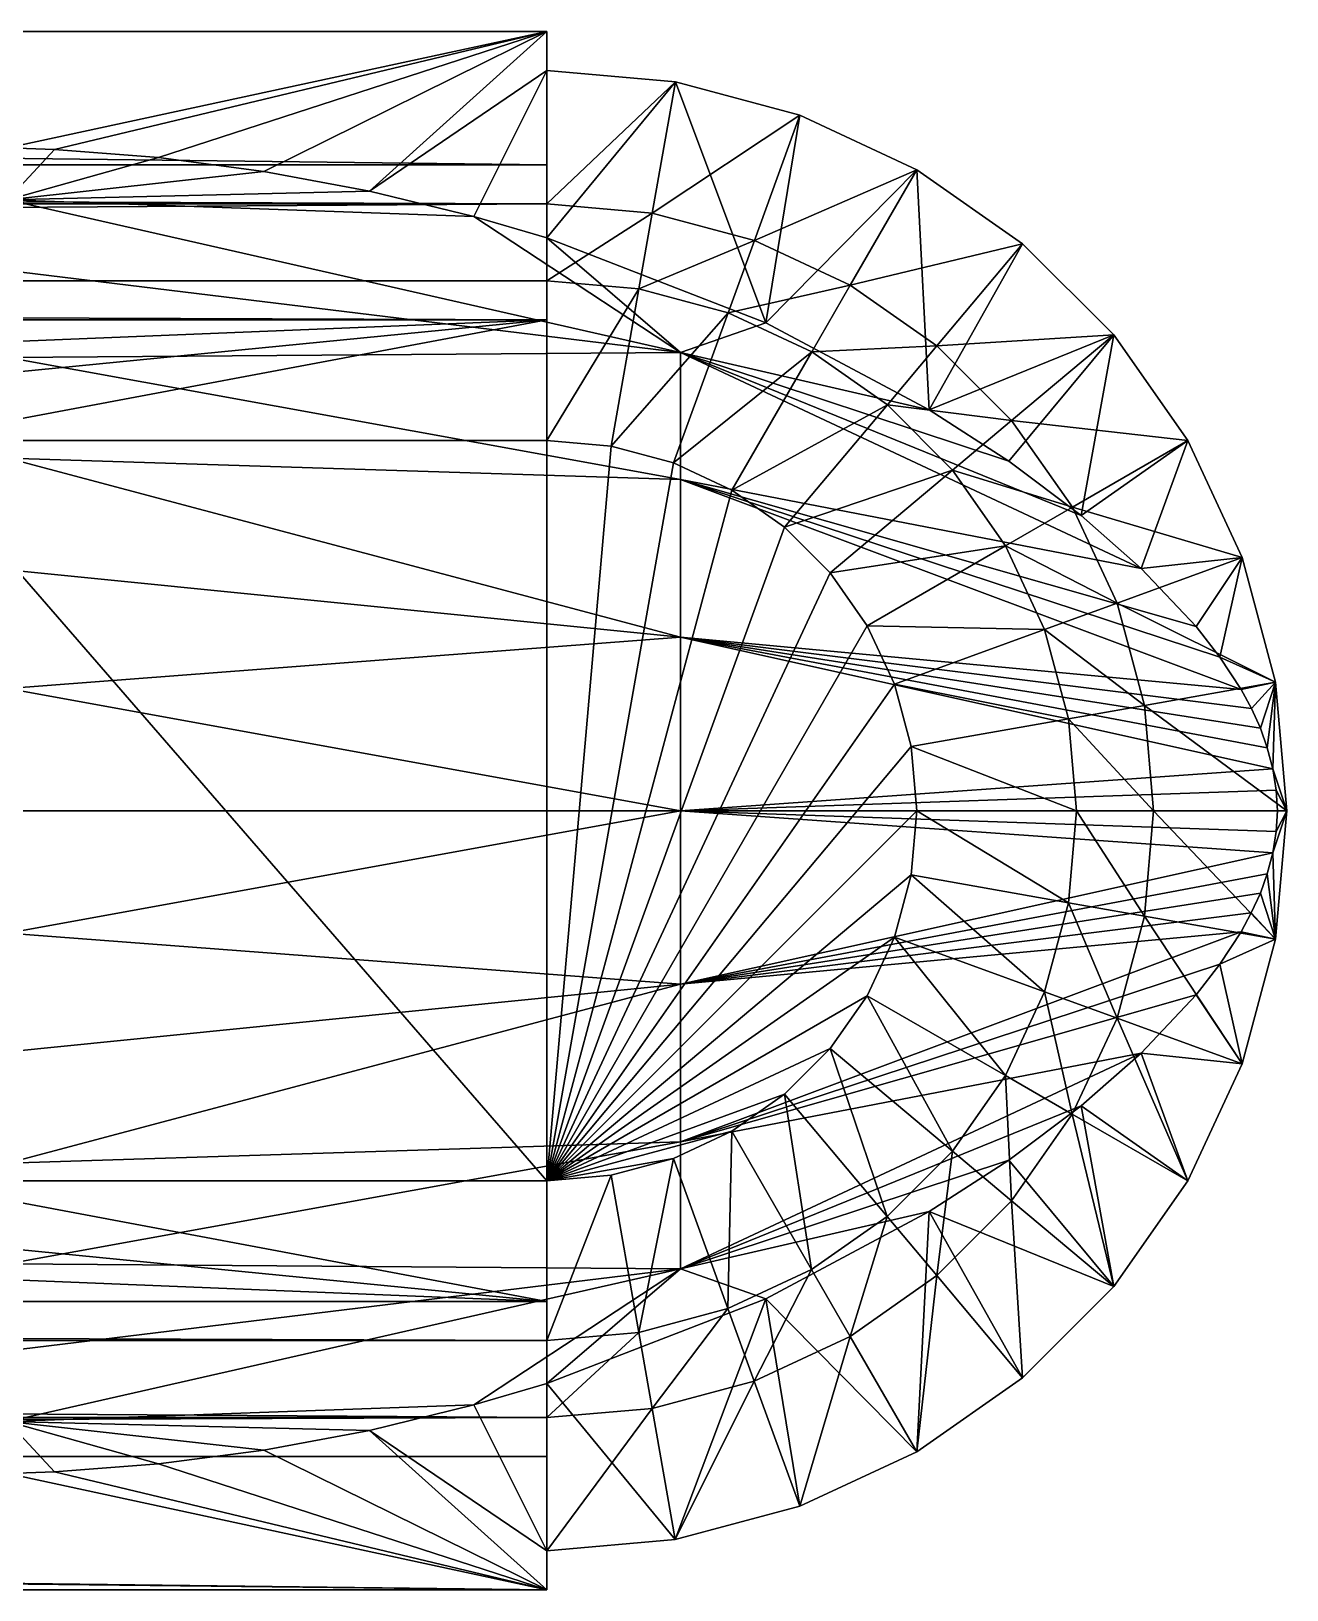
# Model space of a CAD drawing. Header units: inches. Extents: x 0 to 46333, y 12439 to 30520.
# Drawn here: x 15122.7 to 15187.4, y 16218.3 to 16298.5 of the extents above; entities that cross this region are included whole.
import ezdxf

# ---------------------------------------------------------------- set-up
doc = ezdxf.new("R2010")
doc.units = ezdxf.units.IN
doc.header["$MEASUREMENT"] = 0
doc.layers.add('DLX_FL1_LUM', color=7, linetype='Continuous', true_color=0xffd400)

msp = doc.modelspace()

# ---------------------------------------------------------------- linework, layer by layer
at = {"layer": 'DLX_FL1_LUM'}
for points in [[(14569.939, 16298.477, 0), (15149.285, 16291.6, 0)], [(15149.285, 16298.456, 0), (14569.939, 16298.477, 0)], [(15149.285, 16291.6, 0), (14569.939, 16298.477, 0)], [(14569.939, 16298.477, 0), (15149.285, 16298.456, 0)], [(15149.285, 16298.456, 0), (15121.544, 16292.478, 0)], [(15121.544, 16292.478, 0), (15149.285, 16298.456, 0)], [(15123.945, 16292.384, 0), (15149.285, 16298.456, 0)], [(15149.285, 16298.456, 0), (15123.945, 16292.384, 0)], [(15129.293, 16291.972, 0), (15149.285, 16298.456, 0)], [(15149.285, 16298.456, 0), (15129.293, 16291.972, 0)], [(15134.72, 16291.264, 0), (15149.285, 16298.456, 0)], [(15149.285, 16298.456, 0), (15134.72, 16291.264, 0)], [(15140.154, 16290.252, 0), (15149.285, 16298.456, 0)], [(15149.285, 16298.456, 0), (15140.154, 16290.252, 0)], [(15149.285, 16298.456, 0), (15149.285, 16291.6, 0)], [(15149.285, 16296.452, 0), (15149.285, 16298.456, 0)], [(15149.285, 16291.6, 0), (15149.285, 16298.456, 0)], [(15149.285, 16298.456, 0), (15149.285, 16296.452, 0)], [(15149.285, 16296.452, 0), (15140.154, 16290.252, 0)], [(15140.154, 16290.252, 0), (15149.285, 16296.452, 0)], [(15145.524, 16288.944, 0), (15149.285, 16296.452, 0)], [(15149.285, 16296.452, 0), (15145.524, 16288.944, 0)], [(15149.285, 16291.6, 0), (15149.285, 16296.452, 0)], [(15149.285, 16289.595, 0), (15149.285, 16296.452, 0)], [(15149.285, 16296.452, 0), (15149.285, 16291.6, 0)], [(15149.285, 16296.452, 0), (15149.285, 16289.595, 0)], [(15155.899, 16295.873, 0), (15149.285, 16296.452, 0)], [(15149.285, 16287.836, 0), (15149.285, 16296.452, 0)], [(15149.285, 16296.452, 0), (15155.899, 16295.873, 0)], [(15149.285, 16296.452, 0), (15149.285, 16287.836, 0)], [(15149.285, 16289.595, 0), (15155.899, 16295.873, 0)], [(15155.899, 16295.873, 0), (15149.285, 16289.595, 0)], [(15155.899, 16295.873, 0), (15149.285, 16287.836, 0)], [(15149.285, 16287.836, 0), (15155.899, 16295.873, 0)], [(15155.899, 16295.873, 0), (15154.708, 16289.12, 0)], [(15154.708, 16289.12, 0), (15155.899, 16295.873, 0)], [(15162.312, 16294.154, 0), (15155.899, 16295.873, 0)], [(15160.561, 16283.475, 0), (15155.899, 16295.873, 0)], [(15155.899, 16295.873, 0), (15162.312, 16294.154, 0)], [(15155.899, 16295.873, 0), (15160.561, 16283.475, 0)], [(15154.708, 16289.12, 0), (15162.312, 16294.154, 0)], [(15162.312, 16294.154, 0), (15154.708, 16289.12, 0)], [(15162.312, 16294.154, 0), (15159.967, 16287.711, 0)], [(15159.967, 16287.711, 0), (15162.312, 16294.154, 0)], [(15160.561, 16283.475, 0), (15162.312, 16294.154, 0)], [(15162.312, 16294.154, 0), (15160.561, 16283.475, 0)], [(15168.329, 16291.348, 0), (15162.312, 16294.154, 0)], [(15162.312, 16294.154, 0), (15168.329, 16291.348, 0)], [(15123.945, 16292.384, 0), (15121.544, 16292.478, 0)], [(15121.544, 16292.478, 0), (15123.945, 16292.384, 0)], [(15123.945, 16292.384, 0), (15121.544, 16289.792, 0)], [(15121.544, 16289.792, 0), (15123.945, 16292.384, 0)], [(15129.293, 16291.972, 0), (15121.544, 16289.792, 0)], [(15121.544, 16289.792, 0), (15129.293, 16291.972, 0)], [(15129.293, 16291.972, 0), (15123.945, 16292.384, 0)], [(15123.945, 16292.384, 0), (15129.293, 16291.972, 0)], [(15134.72, 16291.264, 0), (15129.293, 16291.972, 0)], [(15129.293, 16291.972, 0), (15134.72, 16291.264, 0)], [(14569.939, 16291.622, 0), (15149.285, 16291.6, 0)], [(14569.939, 16291.622, 0), (15149.285, 16289.595, 0)], [(15149.285, 16291.6, 0), (14569.939, 16291.622, 0)], [(15149.285, 16289.595, 0), (14569.939, 16291.622, 0)], [(15134.72, 16291.264, 0), (15121.544, 16289.792, 0)], [(15121.544, 16289.792, 0), (15134.72, 16291.264, 0)], [(15140.154, 16290.252, 0), (15134.72, 16291.264, 0)], [(15134.72, 16291.264, 0), (15140.154, 16290.252, 0)], [(15149.285, 16291.6, 0), (15149.285, 16289.595, 0)], [(15149.285, 16289.595, 0), (15149.285, 16291.6, 0)], [(15159.967, 16287.711, 0), (15168.329, 16291.348, 0)], [(15168.329, 16291.348, 0), (15159.967, 16287.711, 0)], [(15168.329, 16291.348, 0), (15160.561, 16283.475, 0)], [(15160.561, 16283.475, 0), (15168.329, 16291.348, 0)], [(15168.329, 16291.348, 0), (15164.901, 16285.41, 0)], [(15164.901, 16285.41, 0), (15168.329, 16291.348, 0)], [(15173.768, 16287.54, 0), (15168.329, 16291.348, 0)], [(15168.329, 16291.348, 0), (15173.768, 16287.54, 0)], [(15168.969, 16278.987, 0), (15168.329, 16291.348, 0)], [(15168.329, 16291.348, 0), (15168.969, 16278.987, 0)], [(15140.154, 16290.252, 0), (15121.544, 16289.792, 0)], [(15121.544, 16289.792, 0), (15140.154, 16290.252, 0)], [(15145.524, 16288.944, 0), (15140.154, 16290.252, 0)], [(15140.154, 16290.252, 0), (15145.524, 16288.944, 0)], [(14569.939, 16289.616, 0), (15149.285, 16289.595, 0)], [(15149.285, 16289.595, 0), (14569.939, 16289.616, 0)], [(14569.939, 16285.649, 0), (15149.285, 16289.595, 0)], [(15149.285, 16289.595, 0), (14569.939, 16285.649, 0)], [(15121.544, 16289.792, 0), (15156.166, 16281.944, 0)], [(15145.524, 16288.944, 0), (15121.544, 16289.792, 0)], [(15156.166, 16281.944, 0), (15121.544, 16289.792, 0)], [(15121.544, 16289.792, 0), (15145.524, 16288.944, 0)], [(15149.285, 16289.595, 0), (15154.708, 16289.12, 0)], [(15154.708, 16289.12, 0), (15149.285, 16289.595, 0)], [(15149.285, 16289.595, 0), (15149.285, 16285.627, 0)], [(15149.285, 16285.627, 0), (15149.285, 16289.595, 0)], [(15149.285, 16287.836, 0), (15145.524, 16288.944, 0)], [(15145.524, 16288.944, 0), (15156.166, 16281.944, 0)], [(15156.166, 16281.944, 0), (15145.524, 16288.944, 0)], [(15145.524, 16288.944, 0), (15149.285, 16287.836, 0)], [(15154.708, 16289.12, 0), (15149.285, 16285.627, 0)], [(15149.285, 16285.627, 0), (15154.708, 16289.12, 0)], [(15154.019, 16285.213, 0), (15154.708, 16289.12, 0)], [(15154.708, 16289.12, 0), (15154.019, 16285.213, 0)], [(15154.708, 16289.12, 0), (15159.967, 16287.711, 0)], [(15159.967, 16287.711, 0), (15154.708, 16289.12, 0)], [(15160.561, 16283.475, 0), (15149.285, 16287.836, 0)], [(15149.285, 16287.836, 0), (15156.166, 16281.944, 0)], [(15156.166, 16281.944, 0), (15149.285, 16287.836, 0)], [(15149.285, 16287.836, 0), (15160.561, 16283.475, 0)], [(15154.019, 16285.213, 0), (15159.967, 16287.711, 0)], [(15159.967, 16287.711, 0), (15154.019, 16285.213, 0)], [(15159.967, 16287.711, 0), (15158.61, 16283.983, 0)], [(15158.61, 16283.983, 0), (15159.967, 16287.711, 0)], [(15159.967, 16287.711, 0), (15164.901, 16285.41, 0)], [(15164.901, 16285.41, 0), (15159.967, 16287.711, 0)], [(15164.901, 16285.41, 0), (15173.768, 16287.54, 0)], [(15173.768, 16287.54, 0), (15164.901, 16285.41, 0)], [(15173.768, 16287.54, 0), (15168.969, 16278.987, 0)], [(15168.969, 16278.987, 0), (15173.768, 16287.54, 0)], [(15173.768, 16287.54, 0), (15169.36, 16282.287, 0)], [(15169.36, 16282.287, 0), (15173.768, 16287.54, 0)], [(15178.462, 16282.845, 0), (15173.768, 16287.54, 0)], [(15173.768, 16287.54, 0), (15178.462, 16282.845, 0)], [(15156.166, 16281.944, 0), (15121.544, 16286.155, 0)], [(15121.544, 16286.155, 0), (15156.166, 16281.944, 0)], [(15149.284, 16283.623, 0), (14569.939, 16285.649, 0)], [(15149.285, 16285.627, 0), (14569.939, 16285.649, 0)], [(14569.939, 16285.649, 0), (15149.284, 16283.623, 0)], [(14569.939, 16285.649, 0), (15149.285, 16285.627, 0)], [(15149.284, 16283.623, 0), (15149.285, 16285.627, 0)], [(15149.285, 16285.627, 0), (15149.284, 16277.407, 0)], [(15149.284, 16277.407, 0), (15149.285, 16285.627, 0)], [(15149.285, 16285.627, 0), (15149.284, 16283.623, 0)], [(15149.285, 16285.627, 0), (15154.019, 16285.213, 0)], [(15154.019, 16285.213, 0), (15149.285, 16285.627, 0)], [(15158.61, 16283.983, 0), (15164.901, 16285.41, 0)], [(15164.901, 16285.41, 0), (15158.61, 16283.983, 0)], [(15164.901, 16285.41, 0), (15162.917, 16281.975, 0)], [(15162.917, 16281.975, 0), (15164.901, 16285.41, 0)], [(15164.901, 16285.41, 0), (15169.36, 16282.287, 0)], [(15169.36, 16282.287, 0), (15164.901, 16285.41, 0)], [(15149.284, 16277.407, 0), (15154.019, 16285.213, 0)], [(15154.019, 16285.213, 0), (15149.284, 16277.407, 0)], [(15154.019, 16285.213, 0), (15152.592, 16277.118, 0)], [(15152.592, 16277.118, 0), (15154.019, 16285.213, 0)], [(15154.019, 16285.213, 0), (15158.61, 16283.983, 0)], [(15158.61, 16283.983, 0), (15154.019, 16285.213, 0)], [(15152.592, 16277.118, 0), (15158.61, 16283.983, 0)], [(15158.61, 16283.983, 0), (15152.592, 16277.118, 0)], [(15158.61, 16283.983, 0), (15155.798, 16276.258, 0)], [(15155.798, 16276.258, 0), (15158.61, 16283.983, 0)], [(15158.61, 16283.983, 0), (15162.917, 16281.975, 0)], [(15162.917, 16281.975, 0), (15158.61, 16283.983, 0)], [(15149.284, 16283.623, 0), (14569.939, 16283.645, 0)], [(14569.939, 16283.645, 0), (15149.284, 16283.623, 0)], [(15047.047, 16279.468, 0), (15149.284, 16283.623, 0)], [(15149.284, 16283.623, 0), (15047.047, 16279.468, 0)], [(15149.284, 16283.623, 0), (15086.138, 16277.409, 0)], [(15086.138, 16277.409, 0), (15149.284, 16283.623, 0)], [(15116.207, 16277.408, 0), (15149.284, 16283.623, 0)], [(15149.284, 16283.623, 0), (15116.207, 16277.408, 0)], [(15149.284, 16277.407, 0), (15149.284, 16283.623, 0)], [(15149.284, 16283.623, 0), (15149.284, 16277.407, 0)], [(15160.561, 16283.475, 0), (15156.166, 16281.944, 0)], [(15156.166, 16281.944, 0), (15160.561, 16283.475, 0)], [(15168.969, 16278.987, 0), (15160.561, 16283.475, 0)], [(15160.561, 16283.475, 0), (15168.969, 16278.987, 0)], [(15162.917, 16281.975, 0), (15169.36, 16282.287, 0)], [(15169.36, 16282.287, 0), (15162.917, 16281.975, 0)], [(15169.36, 16282.287, 0), (15166.81, 16279.249, 0)], [(15166.81, 16279.249, 0), (15169.36, 16282.287, 0)], [(15178.462, 16282.845, 0), (15168.969, 16278.987, 0)], [(15168.969, 16278.987, 0), (15178.462, 16282.845, 0)], [(15169.36, 16282.287, 0), (15178.462, 16282.845, 0)], [(15178.462, 16282.845, 0), (15169.36, 16282.287, 0)], [(15169.36, 16282.287, 0), (15173.209, 16278.438, 0)], [(15173.209, 16278.438, 0), (15169.36, 16282.287, 0)], [(15173.059, 16276.342, 0), (15178.462, 16282.845, 0)], [(15178.462, 16282.845, 0), (15173.059, 16276.342, 0)], [(15178.462, 16282.845, 0), (15173.209, 16278.438, 0)], [(15173.209, 16278.438, 0), (15178.462, 16282.845, 0)], [(15176.788, 16273.555, 0), (15178.462, 16282.845, 0)], [(15178.462, 16282.845, 0), (15176.788, 16273.555, 0)], [(15182.27, 16277.406, 0), (15178.462, 16282.845, 0)], [(15178.462, 16282.845, 0), (15182.27, 16277.406, 0)], [(15121.544, 16281.678, 0), (15156.166, 16281.944, 0)], [(15156.166, 16281.944, 0), (15121.544, 16281.678, 0)], [(15156.165, 16275.405, 0), (15121.544, 16281.678, 0)], [(15121.544, 16281.678, 0), (15156.165, 16275.405, 0)], [(15155.798, 16276.258, 0), (15162.917, 16281.975, 0)], [(15162.917, 16281.975, 0), (15155.798, 16276.258, 0)], [(15156.166, 16281.944, 0), (15156.165, 16275.405, 0)], [(15156.165, 16275.405, 0), (15156.166, 16281.944, 0)], [(15156.166, 16281.944, 0), (15168.969, 16278.987, 0)], [(15173.059, 16276.342, 0), (15156.166, 16281.944, 0)], [(15156.166, 16281.944, 0), (15173.059, 16276.342, 0)], [(15176.788, 16273.555, 0), (15156.166, 16281.944, 0)], [(15156.166, 16281.944, 0), (15176.788, 16273.555, 0)], [(15179.877, 16270.83, 0), (15156.166, 16281.944, 0)], [(15168.969, 16278.987, 0), (15156.166, 16281.944, 0)], [(15156.166, 16281.944, 0), (15179.877, 16270.83, 0)], [(15162.917, 16281.975, 0), (15158.807, 16274.855, 0)], [(15158.807, 16274.855, 0), (15162.917, 16281.975, 0)], [(15162.917, 16281.975, 0), (15166.81, 16279.249, 0)], [(15166.81, 16279.249, 0), (15162.917, 16281.975, 0)], [(15158.807, 16274.855, 0), (15166.81, 16279.249, 0)], [(15166.81, 16279.249, 0), (15158.807, 16274.855, 0)], [(15166.81, 16279.249, 0), (15161.525, 16272.951, 0)], [(15161.525, 16272.951, 0), (15166.81, 16279.249, 0)], [(15166.81, 16279.249, 0), (15173.209, 16278.438, 0)], [(15173.209, 16278.438, 0), (15166.81, 16279.249, 0)], [(15166.81, 16279.249, 0), (15170.171, 16275.888, 0)], [(15170.171, 16275.888, 0), (15166.81, 16279.249, 0)], [(15173.059, 16276.342, 0), (15168.969, 16278.987, 0)], [(15168.969, 16278.987, 0), (15173.059, 16276.342, 0)], [(15173.209, 16278.438, 0), (15170.171, 16275.888, 0)], [(15170.171, 16275.888, 0), (15173.209, 16278.438, 0)], [(15173.209, 16278.438, 0), (15182.27, 16277.406, 0)], [(15182.27, 16277.406, 0), (15173.209, 16278.438, 0)], [(15173.209, 16278.438, 0), (15176.332, 16273.978, 0)], [(15176.332, 16273.978, 0), (15173.209, 16278.438, 0)], [(15116.207, 16277.408, 0), (15149.284, 16277.407, 0)], [(15116.207, 16277.408, 0), (15149.283, 16239.319, 0)], [(15149.284, 16277.407, 0), (15116.207, 16277.408, 0)], [(15149.283, 16239.319, 0), (15116.207, 16277.408, 0)], [(15149.284, 16277.407, 0), (15149.283, 16239.319, 0)], [(15149.283, 16239.319, 0), (15149.284, 16277.407, 0)], [(15149.284, 16277.407, 0), (15152.592, 16277.118, 0)], [(15152.592, 16277.118, 0), (15149.284, 16277.407, 0)], [(15182.27, 16277.406, 0), (15176.332, 16273.978, 0)], [(15176.332, 16273.978, 0), (15182.27, 16277.406, 0)], [(15182.27, 16277.406, 0), (15176.788, 16273.555, 0)], [(15176.788, 16273.555, 0), (15182.27, 16277.406, 0)], [(15179.877, 16270.83, 0), (15182.27, 16277.406, 0)], [(15182.27, 16277.406, 0), (15179.877, 16270.83, 0)], [(15185.076, 16271.388, 0), (15182.27, 16277.406, 0)], [(15182.27, 16277.406, 0), (15185.076, 16271.388, 0)], [(15121.544, 16276.496, 0), (15156.165, 16267.295, 0)], [(15156.165, 16267.295, 0), (15121.544, 16276.496, 0)], [(15121.544, 16276.496, 0), (15156.165, 16275.405, 0)], [(15156.165, 16275.405, 0), (15121.544, 16276.496, 0)], [(15152.592, 16277.118, 0), (15149.283, 16239.319, 0)], [(15149.283, 16239.319, 0), (15152.592, 16277.118, 0)], [(15152.592, 16277.118, 0), (15155.798, 16276.258, 0)], [(15155.798, 16276.258, 0), (15152.592, 16277.118, 0)], [(15155.798, 16276.258, 0), (15149.283, 16239.319, 0)], [(15149.283, 16239.319, 0), (15155.798, 16276.258, 0)], [(15155.798, 16276.258, 0), (15158.807, 16274.855, 0)], [(15158.807, 16274.855, 0), (15155.798, 16276.258, 0)], [(15161.525, 16272.951, 0), (15170.171, 16275.888, 0)], [(15170.171, 16275.888, 0), (15161.525, 16272.951, 0)], [(15170.171, 16275.888, 0), (15163.873, 16270.603, 0)], [(15163.873, 16270.603, 0), (15170.171, 16275.888, 0)], [(15170.171, 16275.888, 0), (15176.332, 16273.978, 0)], [(15176.332, 16273.978, 0), (15170.171, 16275.888, 0)], [(15170.171, 16275.888, 0), (15172.896, 16271.994, 0)], [(15172.896, 16271.994, 0), (15170.171, 16275.888, 0)], [(15176.788, 16273.555, 0), (15173.059, 16276.342, 0)], [(15173.059, 16276.342, 0), (15176.788, 16273.555, 0)], [(15156.165, 16275.405, 0), (15156.165, 16267.295, 0)], [(15156.165, 16275.405, 0), (15182.704, 16267.84, 0)], [(15183.924, 16266.264, 0), (15156.165, 16275.405, 0)], [(15156.165, 16275.405, 0), (15183.924, 16266.264, 0)], [(15185.016, 16264.597, 0), (15156.165, 16275.405, 0)], [(15156.165, 16275.405, 0), (15179.877, 16270.83, 0)], [(15182.704, 16267.84, 0), (15156.165, 16275.405, 0)], [(15156.165, 16275.405, 0), (15185.016, 16264.597, 0)], [(15156.165, 16267.295, 0), (15156.165, 16275.405, 0)], [(15179.877, 16270.83, 0), (15156.165, 16275.405, 0)], [(15158.807, 16274.855, 0), (15149.283, 16239.319, 0)], [(15149.283, 16239.319, 0), (15158.807, 16274.855, 0)], [(15158.807, 16274.855, 0), (15161.525, 16272.951, 0)], [(15161.525, 16272.951, 0), (15158.807, 16274.855, 0)], [(15176.332, 16273.978, 0), (15172.896, 16271.994, 0)], [(15172.896, 16271.994, 0), (15176.332, 16273.978, 0)], [(15176.332, 16273.978, 0), (15185.076, 16271.388, 0)], [(15185.076, 16271.388, 0), (15176.332, 16273.978, 0)], [(15176.332, 16273.978, 0), (15178.633, 16269.043, 0)], [(15178.633, 16269.043, 0), (15176.332, 16273.978, 0)], [(15179.877, 16270.83, 0), (15176.788, 16273.555, 0)], [(15176.788, 16273.555, 0), (15179.877, 16270.83, 0)], [(15161.525, 16272.951, 0), (15149.283, 16239.319, 0)], [(15149.283, 16239.319, 0), (15161.525, 16272.951, 0)], [(15161.525, 16272.951, 0), (15163.873, 16270.603, 0)], [(15163.873, 16270.603, 0), (15161.525, 16272.951, 0)], [(15163.873, 16270.603, 0), (15172.896, 16271.994, 0)], [(15172.896, 16271.994, 0), (15163.873, 16270.603, 0)], [(15172.896, 16271.994, 0), (15165.777, 16267.885, 0)], [(15165.777, 16267.885, 0), (15172.896, 16271.994, 0)], [(15172.896, 16271.994, 0), (15178.633, 16269.043, 0)], [(15178.633, 16269.043, 0), (15172.896, 16271.994, 0)], [(15172.896, 16271.994, 0), (15174.904, 16267.687, 0)], [(15174.904, 16267.687, 0), (15172.896, 16271.994, 0)], [(15185.076, 16271.388, 0), (15178.633, 16269.043, 0)], [(15178.633, 16269.043, 0), (15185.076, 16271.388, 0)], [(15185.076, 16271.388, 0), (15179.877, 16270.83, 0)], [(15179.877, 16270.83, 0), (15185.076, 16271.388, 0)], [(15182.704, 16267.84, 0), (15185.076, 16271.388, 0)], [(15185.076, 16271.388, 0), (15182.704, 16267.84, 0)], [(15183.924, 16266.264, 0), (15185.076, 16271.388, 0)], [(15185.076, 16271.388, 0), (15183.924, 16266.264, 0)], [(15186.794, 16264.975, 0), (15185.076, 16271.388, 0)], [(15185.076, 16271.388, 0), (15186.794, 16264.975, 0)], [(15156.165, 16267.295, 0), (15121.544, 16270.765, 0)], [(15121.544, 16270.765, 0), (15156.165, 16267.295, 0)], [(15163.873, 16270.603, 0), (15149.283, 16239.319, 0)], [(15149.283, 16239.319, 0), (15163.873, 16270.603, 0)], [(15163.873, 16270.603, 0), (15165.777, 16267.885, 0)], [(15165.777, 16267.885, 0), (15163.873, 16270.603, 0)], [(15182.704, 16267.84, 0), (15179.877, 16270.83, 0)], [(15179.877, 16270.83, 0), (15182.704, 16267.84, 0)], [(15178.633, 16269.043, 0), (15174.904, 16267.687, 0)], [(15174.904, 16267.687, 0), (15178.633, 16269.043, 0)], [(15178.633, 16269.043, 0), (15186.794, 16264.975, 0)], [(15186.794, 16264.975, 0), (15178.633, 16269.043, 0)], [(15178.633, 16269.043, 0), (15180.041, 16263.785, 0)], [(15180.041, 16263.785, 0), (15178.633, 16269.043, 0)], [(15165.777, 16267.885, 0), (15149.283, 16239.319, 0)], [(15149.283, 16239.319, 0), (15165.777, 16267.885, 0)], [(15165.777, 16267.885, 0), (15174.904, 16267.687, 0)], [(15174.904, 16267.687, 0), (15165.777, 16267.885, 0)], [(15165.777, 16267.885, 0), (15167.18, 16264.876, 0)], [(15167.18, 16264.876, 0), (15165.777, 16267.885, 0)], [(15174.904, 16267.687, 0), (15167.18, 16264.876, 0)], [(15167.18, 16264.876, 0), (15174.904, 16267.687, 0)], [(15174.904, 16267.687, 0), (15180.041, 16263.785, 0)], [(15180.041, 16263.785, 0), (15174.904, 16267.687, 0)], [(15174.904, 16267.687, 0), (15176.134, 16263.097, 0)], [(15176.134, 16263.097, 0), (15174.904, 16267.687, 0)], [(15183.924, 16266.264, 0), (15182.704, 16267.84, 0)], [(15182.704, 16267.84, 0), (15183.924, 16266.264, 0)], [(15121.543, 16264.66, 0), (15156.165, 16267.295, 0)], [(15156.165, 16267.295, 0), (15121.543, 16264.66, 0)], [(15156.165, 16267.295, 0), (15156.165, 16258.362, 0)], [(15156.165, 16267.295, 0), (15185.016, 16264.597, 0)], [(15185.545, 16263.618, 0), (15156.165, 16267.295, 0)], [(15156.165, 16267.295, 0), (15186.009, 16262.606, 0)], [(15186.367, 16261.601, 0), (15156.165, 16267.295, 0)], [(15156.165, 16267.295, 0), (15186.367, 16261.601, 0)], [(15186.647, 16260.523, 0), (15156.165, 16267.295, 0)], [(15156.165, 16267.295, 0), (15185.545, 16263.618, 0)], [(15186.009, 16262.606, 0), (15156.165, 16267.295, 0)], [(15156.165, 16267.295, 0), (15186.647, 16260.523, 0)], [(15156.165, 16258.362, 0), (15156.165, 16267.295, 0)], [(15185.016, 16264.597, 0), (15156.165, 16267.295, 0)], [(15186.794, 16264.975, 0), (15183.924, 16266.264, 0)], [(15183.924, 16266.264, 0), (15186.794, 16264.975, 0)], [(15185.016, 16264.597, 0), (15183.924, 16266.264, 0)], [(15183.924, 16266.264, 0), (15185.016, 16264.597, 0)], [(15121.543, 16264.66, 0), (15156.165, 16258.362, 0)], [(15156.165, 16258.362, 0), (15121.543, 16264.66, 0)], [(15167.18, 16264.876, 0), (15149.283, 16239.319, 0)], [(15149.283, 16239.319, 0), (15167.18, 16264.876, 0)], [(15167.18, 16264.876, 0), (15176.134, 16263.097, 0)], [(15176.134, 16263.097, 0), (15167.18, 16264.876, 0)], [(15167.18, 16264.876, 0), (15168.039, 16261.67, 0)], [(15168.039, 16261.67, 0), (15167.18, 16264.876, 0)], [(15186.794, 16264.975, 0), (15180.041, 16263.785, 0)], [(15180.041, 16263.785, 0), (15186.794, 16264.975, 0)], [(15185.016, 16264.597, 0), (15186.794, 16264.975, 0)], [(15186.794, 16264.975, 0), (15185.016, 16264.597, 0)], [(15185.545, 16263.618, 0), (15185.016, 16264.597, 0)], [(15185.016, 16264.597, 0), (15185.545, 16263.618, 0)], [(15185.545, 16263.618, 0), (15186.794, 16264.975, 0)], [(15186.794, 16264.975, 0), (15185.545, 16263.618, 0)], [(15186.009, 16262.606, 0), (15186.794, 16264.975, 0)], [(15186.794, 16264.975, 0), (15186.009, 16262.606, 0)], [(15186.367, 16261.601, 0), (15186.794, 16264.975, 0)], [(15186.794, 16264.975, 0), (15186.367, 16261.601, 0)], [(15186.647, 16260.523, 0), (15186.794, 16264.975, 0)], [(15186.794, 16264.975, 0), (15186.647, 16260.523, 0)], [(15187.372, 16258.361, 0), (15186.794, 16264.975, 0)], [(15186.794, 16264.975, 0), (15187.372, 16258.361, 0)], [(15180.041, 16263.785, 0), (15176.134, 16263.097, 0)], [(15176.134, 16263.097, 0), (15180.041, 16263.785, 0)], [(15180.041, 16263.785, 0), (15187.372, 16258.361, 0)], [(15187.372, 16258.361, 0), (15180.041, 16263.785, 0)], [(15180.041, 16263.785, 0), (15180.516, 16258.362, 0)], [(15180.516, 16258.362, 0), (15180.041, 16263.785, 0)], [(15176.134, 16263.097, 0), (15168.039, 16261.67, 0)], [(15168.039, 16261.67, 0), (15176.134, 16263.097, 0)], [(15176.134, 16263.097, 0), (15180.516, 16258.362, 0)], [(15180.516, 16258.362, 0), (15176.134, 16263.097, 0)], [(15176.134, 16263.097, 0), (15176.548, 16258.362, 0)], [(15176.548, 16258.362, 0), (15176.134, 16263.097, 0)], [(15186.009, 16262.606, 0), (15185.545, 16263.618, 0)], [(15185.545, 16263.618, 0), (15186.009, 16262.606, 0)], [(15186.367, 16261.601, 0), (15186.009, 16262.606, 0)], [(15186.009, 16262.606, 0), (15186.367, 16261.601, 0)], [(15168.039, 16261.67, 0), (15149.283, 16239.319, 0)], [(15149.283, 16239.319, 0), (15168.039, 16261.67, 0)], [(15168.039, 16261.67, 0), (15176.548, 16258.362, 0)], [(15176.548, 16258.362, 0), (15168.039, 16261.67, 0)], [(15168.039, 16261.67, 0), (15168.328, 16258.362, 0)], [(15168.328, 16258.362, 0), (15168.039, 16261.67, 0)], [(15186.647, 16260.523, 0), (15186.367, 16261.601, 0)], [(15186.367, 16261.601, 0), (15186.647, 16260.523, 0)], [(15156.165, 16258.362, 0), (15186.647, 16260.523, 0)], [(15186.647, 16260.523, 0), (15156.165, 16258.362, 0)], [(15187.372, 16258.361, 0), (15186.647, 16260.523, 0)], [(15186.647, 16260.523, 0), (15187.372, 16258.361, 0)], [(15186.83, 16259.425, 0), (15186.647, 16260.523, 0)], [(15186.647, 16260.523, 0), (15186.83, 16259.425, 0)], [(15186.83, 16259.425, 0), (15156.165, 16258.362, 0)], [(15156.165, 16258.362, 0), (15186.83, 16259.425, 0)], [(15186.83, 16259.425, 0), (15187.372, 16258.361, 0)], [(15186.895, 16258.361, 0), (15186.83, 16259.425, 0)], [(15187.372, 16258.361, 0), (15186.83, 16259.425, 0)], [(15186.83, 16259.425, 0), (15186.895, 16258.361, 0)], [(15156.165, 16258.362, 0), (15121.543, 16258.364, 0)], [(15121.543, 16258.364, 0), (15156.165, 16258.362, 0)], [(15121.543, 16252.068, 0), (15156.165, 16258.362, 0)], [(15156.165, 16258.362, 0), (15121.543, 16252.068, 0)], [(15168.328, 16258.362, 0), (15149.283, 16239.319, 0)], [(15149.283, 16239.319, 0), (15168.328, 16258.362, 0)], [(15156.165, 16258.362, 0), (15156.164, 16249.43, 0)], [(15156.164, 16249.43, 0), (15156.165, 16258.362, 0)], [(15156.165, 16258.362, 0), (15186.895, 16258.361, 0)], [(15186.83, 16257.298, 0), (15156.165, 16258.362, 0)], [(15156.165, 16258.362, 0), (15186.83, 16257.298, 0)], [(15186.647, 16256.2, 0), (15156.165, 16258.362, 0)], [(15186.895, 16258.361, 0), (15156.165, 16258.362, 0)], [(15156.165, 16258.362, 0), (15186.647, 16256.2, 0)], [(15168.328, 16258.362, 0), (15168.039, 16255.055, 0)], [(15168.039, 16255.055, 0), (15168.328, 16258.362, 0)], [(15176.548, 16258.362, 0), (15168.328, 16258.362, 0)], [(15168.328, 16258.362, 0), (15176.134, 16253.628, 0)], [(15168.328, 16258.362, 0), (15176.548, 16258.362, 0)], [(15176.134, 16253.628, 0), (15168.328, 16258.362, 0)], [(15176.548, 16258.362, 0), (15176.134, 16253.628, 0)], [(15176.134, 16253.628, 0), (15176.548, 16258.362, 0)], [(15176.548, 16258.362, 0), (15180.041, 16252.938, 0)], [(15180.516, 16258.362, 0), (15176.548, 16258.362, 0)], [(15176.548, 16258.362, 0), (15180.516, 16258.362, 0)], [(15180.041, 16252.938, 0), (15176.548, 16258.362, 0)], [(15180.516, 16258.362, 0), (15180.041, 16252.938, 0)], [(15180.041, 16252.938, 0), (15180.516, 16258.362, 0)], [(15187.372, 16258.361, 0), (15180.516, 16258.362, 0)], [(15180.516, 16258.362, 0), (15186.794, 16251.747, 0)], [(15180.516, 16258.362, 0), (15187.372, 16258.361, 0)], [(15186.794, 16251.747, 0), (15180.516, 16258.362, 0)], [(15186.647, 16256.2, 0), (15187.372, 16258.361, 0)], [(15187.372, 16258.361, 0), (15186.647, 16256.2, 0)], [(15186.794, 16251.747, 0), (15187.372, 16258.361, 0)], [(15187.372, 16258.361, 0), (15186.794, 16251.747, 0)], [(15186.83, 16257.298, 0), (15187.372, 16258.361, 0)], [(15187.372, 16258.361, 0), (15186.83, 16257.298, 0)], [(15186.83, 16257.298, 0), (15186.895, 16258.361, 0)], [(15186.895, 16258.361, 0), (15186.83, 16257.298, 0)], [(15186.895, 16258.361, 0), (15187.372, 16258.361, 0)], [(15187.372, 16258.361, 0), (15186.895, 16258.361, 0)], [(15186.647, 16256.2, 0), (15186.83, 16257.298, 0)], [(15186.83, 16257.298, 0), (15186.647, 16256.2, 0)], [(15156.164, 16249.43, 0), (15186.647, 16256.2, 0)], [(15186.647, 16256.2, 0), (15156.164, 16249.43, 0)], [(15186.367, 16255.122, 0), (15186.647, 16256.2, 0)], [(15186.647, 16256.2, 0), (15186.367, 16255.122, 0)], [(15186.794, 16251.747, 0), (15186.647, 16256.2, 0)], [(15186.647, 16256.2, 0), (15186.794, 16251.747, 0)], [(15168.039, 16255.055, 0), (15149.283, 16239.319, 0)], [(15149.283, 16239.319, 0), (15168.039, 16255.055, 0)], [(15186.367, 16255.122, 0), (15156.164, 16249.43, 0)], [(15156.164, 16249.43, 0), (15186.367, 16255.122, 0)], [(15168.039, 16255.055, 0), (15167.18, 16251.849, 0)], [(15167.18, 16251.849, 0), (15168.039, 16255.055, 0)], [(15176.134, 16253.628, 0), (15168.039, 16255.055, 0)], [(15168.039, 16255.055, 0), (15174.904, 16249.036, 0)], [(15168.039, 16255.055, 0), (15176.134, 16253.628, 0)], [(15174.904, 16249.036, 0), (15168.039, 16255.055, 0)], [(15186.009, 16254.116, 0), (15186.367, 16255.122, 0)], [(15186.367, 16255.122, 0), (15186.009, 16254.116, 0)], [(15186.367, 16255.122, 0), (15186.794, 16251.747, 0)], [(15186.794, 16251.747, 0), (15186.367, 16255.122, 0)], [(15156.164, 16249.43, 0), (15186.009, 16254.116, 0)], [(15186.009, 16254.116, 0), (15156.164, 16249.43, 0)], [(15185.544, 16253.106, 0), (15186.009, 16254.116, 0)], [(15186.009, 16254.116, 0), (15185.544, 16253.106, 0)], [(15186.009, 16254.116, 0), (15186.794, 16251.747, 0)], [(15186.794, 16251.747, 0), (15186.009, 16254.116, 0)], [(15176.134, 16253.628, 0), (15174.904, 16249.036, 0)], [(15174.904, 16249.036, 0), (15176.134, 16253.628, 0)], [(15176.134, 16253.628, 0), (15178.632, 16247.68, 0)], [(15180.041, 16252.938, 0), (15176.134, 16253.628, 0)], [(15176.134, 16253.628, 0), (15180.041, 16252.938, 0)], [(15178.632, 16247.68, 0), (15176.134, 16253.628, 0)], [(15185.544, 16253.106, 0), (15156.164, 16249.43, 0)], [(15156.164, 16249.43, 0), (15185.544, 16253.106, 0)], [(15180.041, 16252.938, 0), (15178.632, 16247.68, 0)], [(15178.632, 16247.68, 0), (15180.041, 16252.938, 0)], [(15186.794, 16251.747, 0), (15180.041, 16252.938, 0)], [(15180.041, 16252.938, 0), (15185.075, 16245.334, 0)], [(15180.041, 16252.938, 0), (15186.794, 16251.747, 0)], [(15185.075, 16245.334, 0), (15180.041, 16252.938, 0)], [(15185.016, 16252.126, 0), (15185.544, 16253.106, 0)], [(15185.544, 16253.106, 0), (15185.016, 16252.126, 0)], [(15185.544, 16253.106, 0), (15186.794, 16251.747, 0)], [(15186.794, 16251.747, 0), (15185.544, 16253.106, 0)], [(15121.543, 16252.068, 0), (15156.164, 16249.43, 0)], [(15156.164, 16249.43, 0), (15121.543, 16252.068, 0)], [(15167.18, 16251.849, 0), (15149.283, 16239.319, 0)], [(15149.283, 16239.319, 0), (15167.18, 16251.849, 0)], [(15156.164, 16249.43, 0), (15185.016, 16252.126, 0)], [(15185.016, 16252.126, 0), (15156.164, 16241.32, 0)], [(15185.016, 16252.126, 0), (15156.164, 16249.43, 0)], [(15156.164, 16241.32, 0), (15185.016, 16252.126, 0)], [(15167.18, 16251.849, 0), (15165.776, 16248.841, 0)], [(15165.776, 16248.841, 0), (15167.18, 16251.849, 0)], [(15174.904, 16249.036, 0), (15167.18, 16251.849, 0)], [(15167.18, 16251.849, 0), (15172.895, 16244.729, 0)], [(15167.18, 16251.849, 0), (15174.904, 16249.036, 0)], [(15172.895, 16244.729, 0), (15167.18, 16251.849, 0)], [(15183.924, 16250.46, 0), (15185.016, 16252.126, 0)], [(15185.016, 16252.126, 0), (15183.924, 16250.46, 0)], [(15183.924, 16250.46, 0), (15186.794, 16251.747, 0)], [(15186.794, 16251.747, 0), (15183.924, 16250.46, 0)], [(15185.016, 16252.126, 0), (15186.794, 16251.747, 0)], [(15186.794, 16251.747, 0), (15185.016, 16252.126, 0)], [(15185.075, 16245.334, 0), (15186.794, 16251.747, 0)], [(15186.794, 16251.747, 0), (15185.075, 16245.334, 0)], [(15183.924, 16250.46, 0), (15156.164, 16241.32, 0)], [(15156.164, 16241.32, 0), (15183.924, 16250.46, 0)], [(15182.703, 16248.884, 0), (15183.924, 16250.46, 0)], [(15183.924, 16250.46, 0), (15182.703, 16248.884, 0)], [(15185.075, 16245.334, 0), (15183.924, 16250.46, 0)], [(15183.924, 16250.46, 0), (15185.075, 16245.334, 0)], [(15121.542, 16240.232, 0), (15156.164, 16249.43, 0)], [(15156.164, 16249.43, 0), (15121.542, 16240.232, 0)], [(15156.164, 16249.43, 0), (15121.543, 16245.962, 0)], [(15121.543, 16245.962, 0), (15156.164, 16249.43, 0)], [(15156.164, 16249.43, 0), (15156.164, 16241.32, 0)], [(15156.164, 16241.32, 0), (15156.164, 16249.43, 0)], [(15165.776, 16248.841, 0), (15149.283, 16239.319, 0)], [(15149.283, 16239.319, 0), (15165.776, 16248.841, 0)], [(15156.164, 16241.32, 0), (15182.703, 16248.884, 0)], [(15182.703, 16248.884, 0), (15156.164, 16241.32, 0)], [(15165.776, 16248.841, 0), (15163.872, 16246.121, 0)], [(15163.872, 16246.121, 0), (15165.776, 16248.841, 0)], [(15172.895, 16244.729, 0), (15165.776, 16248.841, 0)], [(15165.776, 16248.841, 0), (15170.169, 16240.837, 0)], [(15165.776, 16248.841, 0), (15172.895, 16244.729, 0)], [(15170.169, 16240.837, 0), (15165.776, 16248.841, 0)], [(15174.904, 16249.036, 0), (15172.895, 16244.729, 0)], [(15172.895, 16244.729, 0), (15174.904, 16249.036, 0)], [(15174.904, 16249.036, 0), (15176.331, 16242.746, 0)], [(15178.632, 16247.68, 0), (15174.904, 16249.036, 0)], [(15174.904, 16249.036, 0), (15178.632, 16247.68, 0)], [(15176.331, 16242.746, 0), (15174.904, 16249.036, 0)], [(15179.876, 16245.894, 0), (15182.703, 16248.884, 0)], [(15182.703, 16248.884, 0), (15179.876, 16245.894, 0)], [(15182.703, 16248.884, 0), (15185.075, 16245.334, 0)], [(15185.075, 16245.334, 0), (15182.703, 16248.884, 0)], [(15178.632, 16247.68, 0), (15176.331, 16242.746, 0)], [(15176.331, 16242.746, 0), (15178.632, 16247.68, 0)], [(15185.075, 16245.334, 0), (15178.632, 16247.68, 0)], [(15178.632, 16247.68, 0), (15182.268, 16239.318, 0)], [(15178.632, 16247.68, 0), (15185.075, 16245.334, 0)], [(15182.268, 16239.318, 0), (15178.632, 16247.68, 0)], [(15163.872, 16246.121, 0), (15149.283, 16239.319, 0)], [(15149.283, 16239.319, 0), (15163.872, 16246.121, 0)], [(15163.872, 16246.121, 0), (15161.524, 16243.773, 0)], [(15161.524, 16243.773, 0), (15163.872, 16246.121, 0)], [(15170.169, 16240.837, 0), (15163.872, 16246.121, 0)], [(15163.872, 16246.121, 0), (15166.809, 16237.476, 0)], [(15163.872, 16246.121, 0), (15170.169, 16240.837, 0)], [(15166.809, 16237.476, 0), (15163.872, 16246.121, 0)], [(15179.876, 16245.894, 0), (15156.164, 16241.32, 0)], [(15156.164, 16234.78, 0), (15179.876, 16245.894, 0)], [(15156.164, 16241.32, 0), (15179.876, 16245.894, 0)], [(15179.876, 16245.894, 0), (15156.164, 16234.78, 0)], [(15176.787, 16243.168, 0), (15179.876, 16245.894, 0)], [(15179.876, 16245.894, 0), (15176.787, 16243.168, 0)], [(15179.876, 16245.894, 0), (15185.075, 16245.334, 0)], [(15182.268, 16239.318, 0), (15179.876, 16245.894, 0)], [(15179.876, 16245.894, 0), (15182.268, 16239.318, 0)], [(15185.075, 16245.334, 0), (15179.876, 16245.894, 0)], [(15182.268, 16239.318, 0), (15185.075, 16245.334, 0)], [(15185.075, 16245.334, 0), (15182.268, 16239.318, 0)], [(15172.895, 16244.729, 0), (15170.169, 16240.837, 0)], [(15170.169, 16240.837, 0), (15172.895, 16244.729, 0)], [(15172.895, 16244.729, 0), (15173.208, 16238.286, 0)], [(15176.331, 16242.746, 0), (15172.895, 16244.729, 0)], [(15172.895, 16244.729, 0), (15176.331, 16242.746, 0)], [(15173.208, 16238.286, 0), (15172.895, 16244.729, 0)], [(15161.524, 16243.773, 0), (15149.283, 16239.319, 0)], [(15149.283, 16239.319, 0), (15161.524, 16243.773, 0)], [(15161.524, 16243.773, 0), (15158.805, 16241.87, 0)], [(15158.805, 16241.87, 0), (15161.524, 16243.773, 0)], [(15166.809, 16237.476, 0), (15161.524, 16243.773, 0)], [(15161.524, 16243.773, 0), (15162.915, 16234.751, 0)], [(15161.524, 16243.773, 0), (15166.809, 16237.476, 0)], [(15162.915, 16234.751, 0), (15161.524, 16243.773, 0)], [(15176.787, 16243.168, 0), (15156.164, 16234.78, 0)], [(15156.164, 16234.78, 0), (15176.787, 16243.168, 0)], [(15173.058, 16240.383, 0), (15176.787, 16243.168, 0)], [(15176.787, 16243.168, 0), (15173.058, 16240.383, 0)], [(15176.787, 16243.168, 0), (15182.268, 16239.318, 0)], [(15178.46, 16233.879, 0), (15176.787, 16243.168, 0)], [(15176.787, 16243.168, 0), (15178.46, 16233.879, 0)], [(15182.268, 16239.318, 0), (15176.787, 16243.168, 0)], [(15176.331, 16242.746, 0), (15173.208, 16238.286, 0)], [(15173.208, 16238.286, 0), (15176.331, 16242.746, 0)], [(15182.268, 16239.318, 0), (15176.331, 16242.746, 0)], [(15176.331, 16242.746, 0), (15178.46, 16233.879, 0)], [(15176.331, 16242.746, 0), (15182.268, 16239.318, 0)], [(15178.46, 16233.879, 0), (15176.331, 16242.746, 0)], [(15121.542, 16235.05, 0), (15156.164, 16241.32, 0)], [(15156.164, 16241.32, 0), (15121.542, 16240.232, 0)], [(15156.164, 16241.32, 0), (15121.542, 16235.05, 0)], [(15121.542, 16240.232, 0), (15156.164, 16241.32, 0)], [(15158.805, 16241.87, 0), (15149.283, 16239.319, 0)], [(15149.283, 16239.319, 0), (15158.805, 16241.87, 0)], [(15158.805, 16241.87, 0), (15155.797, 16240.467, 0)], [(15155.797, 16240.467, 0), (15158.805, 16241.87, 0)], [(15156.164, 16241.32, 0), (15156.164, 16234.78, 0)], [(15156.164, 16234.78, 0), (15156.164, 16241.32, 0)], [(15158.805, 16241.87, 0), (15158.608, 16232.742, 0)], [(15158.608, 16232.742, 0), (15158.805, 16241.87, 0)], [(15162.915, 16234.751, 0), (15158.805, 16241.87, 0)], [(15158.805, 16241.87, 0), (15162.915, 16234.751, 0)], [(15155.797, 16240.467, 0), (15149.283, 16239.319, 0)], [(15149.283, 16239.319, 0), (15155.797, 16240.467, 0)], [(15155.797, 16240.467, 0), (15152.59, 16239.608, 0)], [(15152.59, 16239.608, 0), (15155.797, 16240.467, 0)], [(15155.797, 16240.467, 0), (15154.017, 16231.512, 0)], [(15154.017, 16231.512, 0), (15155.797, 16240.467, 0)], [(15158.608, 16232.742, 0), (15155.797, 16240.467, 0)], [(15155.797, 16240.467, 0), (15158.608, 16232.742, 0)], [(15156.164, 16234.78, 0), (15173.058, 16240.383, 0)], [(15173.058, 16240.383, 0), (15156.164, 16234.78, 0)], [(15170.169, 16240.837, 0), (15166.809, 16237.476, 0)], [(15166.809, 16237.476, 0), (15170.169, 16240.837, 0)], [(15168.967, 16237.738, 0), (15173.058, 16240.383, 0)], [(15173.058, 16240.383, 0), (15168.967, 16237.738, 0)], [(15170.169, 16240.837, 0), (15169.358, 16234.437, 0)], [(15169.358, 16234.437, 0), (15170.169, 16240.837, 0)], [(15173.208, 16238.286, 0), (15170.169, 16240.837, 0)], [(15170.169, 16240.837, 0), (15173.208, 16238.286, 0)], [(15173.058, 16240.383, 0), (15178.46, 16233.879, 0)], [(15178.46, 16233.879, 0), (15173.058, 16240.383, 0)], [(15152.59, 16239.608, 0), (15149.282, 16231.098, 0)], [(15149.282, 16231.098, 0), (15152.59, 16239.608, 0)], [(15152.59, 16239.608, 0), (15149.283, 16239.319, 0)], [(15149.283, 16239.319, 0), (15152.59, 16239.608, 0)], [(15154.017, 16231.512, 0), (15152.59, 16239.608, 0)], [(15152.59, 16239.608, 0), (15154.017, 16231.512, 0)], [(15086.136, 16239.321, 0), (15149.282, 16233.103, 0)], [(15149.282, 16233.103, 0), (15086.136, 16239.321, 0)], [(15116.206, 16239.32, 0), (15149.282, 16233.103, 0)], [(15149.283, 16239.319, 0), (15116.206, 16239.32, 0)], [(15149.282, 16233.103, 0), (15116.206, 16239.32, 0)], [(15116.206, 16239.32, 0), (15149.283, 16239.319, 0)], [(15149.282, 16233.103, 0), (15149.283, 16239.319, 0)], [(15149.282, 16231.098, 0), (15149.283, 16239.319, 0)], [(15149.283, 16239.319, 0), (15149.282, 16233.103, 0)], [(15149.283, 16239.319, 0), (15149.282, 16231.098, 0)], [(15178.46, 16233.879, 0), (15182.268, 16239.318, 0)], [(15182.268, 16239.318, 0), (15178.46, 16233.879, 0)], [(15173.208, 16238.286, 0), (15169.358, 16234.437, 0)], [(15169.358, 16234.437, 0), (15173.208, 16238.286, 0)], [(15178.46, 16233.879, 0), (15173.208, 16238.286, 0)], [(15173.208, 16238.286, 0), (15173.766, 16229.184, 0)], [(15173.208, 16238.286, 0), (15178.46, 16233.879, 0)], [(15173.766, 16229.184, 0), (15173.208, 16238.286, 0)], [(15047.045, 16237.265, 0), (15149.282, 16233.103, 0)], [(15149.282, 16233.103, 0), (15047.045, 16237.265, 0)], [(15168.967, 16237.738, 0), (15156.164, 16234.78, 0)], [(15156.164, 16234.78, 0), (15168.967, 16237.738, 0)], [(15160.559, 16233.25, 0), (15168.967, 16237.738, 0)], [(15168.967, 16237.738, 0), (15160.559, 16233.25, 0)], [(15166.809, 16237.476, 0), (15162.915, 16234.751, 0)], [(15162.915, 16234.751, 0), (15166.809, 16237.476, 0)], [(15166.809, 16237.476, 0), (15164.899, 16231.314, 0)], [(15164.899, 16231.314, 0), (15166.809, 16237.476, 0)], [(15169.358, 16234.437, 0), (15166.809, 16237.476, 0)], [(15166.809, 16237.476, 0), (15169.358, 16234.437, 0)], [(15168.327, 16225.376, 0), (15168.967, 16237.738, 0)], [(15168.967, 16237.738, 0), (15168.327, 16225.376, 0)], [(15168.967, 16237.738, 0), (15173.766, 16229.184, 0)], [(15168.967, 16237.738, 0), (15178.46, 16233.879, 0)], [(15173.766, 16229.184, 0), (15168.967, 16237.738, 0)], [(15178.46, 16233.879, 0), (15168.967, 16237.738, 0)], [(15121.542, 16235.05, 0), (15156.164, 16234.78, 0)], [(15156.164, 16234.78, 0), (15121.542, 16235.05, 0)], [(15156.164, 16234.78, 0), (15121.542, 16230.572, 0)], [(15121.542, 16226.936, 0), (15156.164, 16234.78, 0)], [(15156.164, 16234.78, 0), (15121.542, 16226.936, 0)], [(15121.542, 16230.572, 0), (15156.164, 16234.78, 0)], [(15156.164, 16234.78, 0), (15145.521, 16227.782, 0)], [(15145.521, 16227.782, 0), (15156.164, 16234.78, 0)], [(15149.282, 16228.889, 0), (15156.164, 16234.78, 0)], [(15156.164, 16234.78, 0), (15149.282, 16228.889, 0)], [(15160.559, 16233.25, 0), (15156.164, 16234.78, 0)], [(15156.164, 16234.78, 0), (15160.559, 16233.25, 0)], [(15162.915, 16234.751, 0), (15158.608, 16232.742, 0)], [(15158.608, 16232.742, 0), (15162.915, 16234.751, 0)], [(15162.915, 16234.751, 0), (15159.964, 16229.014, 0)], [(15159.964, 16229.014, 0), (15162.915, 16234.751, 0)], [(15164.899, 16231.314, 0), (15162.915, 16234.751, 0)], [(15162.915, 16234.751, 0), (15164.899, 16231.314, 0)], [(15169.358, 16234.437, 0), (15164.899, 16231.314, 0)], [(15164.899, 16231.314, 0), (15169.358, 16234.437, 0)], [(15169.358, 16234.437, 0), (15168.327, 16225.376, 0)], [(15168.327, 16225.376, 0), (15169.358, 16234.437, 0)], [(15173.766, 16229.184, 0), (15169.358, 16234.437, 0)], [(15169.358, 16234.437, 0), (15173.766, 16229.184, 0)], [(15149.282, 16228.889, 0), (15160.559, 16233.25, 0)], [(15160.559, 16233.25, 0), (15149.282, 16228.889, 0)], [(15155.896, 16220.853, 0), (15160.559, 16233.25, 0)], [(15160.559, 16233.25, 0), (15155.896, 16220.853, 0)], [(15160.559, 16233.25, 0), (15168.327, 16225.376, 0)], [(15162.309, 16222.571, 0), (15160.559, 16233.25, 0)], [(15160.559, 16233.25, 0), (15162.309, 16222.571, 0)], [(15168.327, 16225.376, 0), (15160.559, 16233.25, 0)], [(15173.766, 16229.184, 0), (15178.46, 16233.879, 0)], [(15178.46, 16233.879, 0), (15173.766, 16229.184, 0)], [(14569.937, 16233.125, 0), (15149.282, 16233.103, 0)], [(15149.282, 16233.103, 0), (14569.937, 16233.125, 0)], [(14569.937, 16233.125, 0), (15149.282, 16231.098, 0)], [(15149.282, 16231.098, 0), (14569.937, 16233.125, 0)], [(15149.282, 16233.103, 0), (15149.282, 16231.098, 0)], [(15149.282, 16231.098, 0), (15149.282, 16233.103, 0)], [(15158.608, 16232.742, 0), (15154.017, 16231.512, 0)], [(15154.017, 16231.512, 0), (15158.608, 16232.742, 0)], [(15158.608, 16232.742, 0), (15154.706, 16227.605, 0)], [(15154.706, 16227.605, 0), (15158.608, 16232.742, 0)], [(15159.964, 16229.014, 0), (15158.608, 16232.742, 0)], [(15158.608, 16232.742, 0), (15159.964, 16229.014, 0)], [(15149.282, 16231.098, 0), (14569.936, 16231.12, 0)], [(14569.936, 16231.12, 0), (15149.282, 16227.131, 0)], [(14569.936, 16231.12, 0), (15149.282, 16231.098, 0)], [(15149.282, 16227.131, 0), (14569.936, 16231.12, 0)], [(15154.017, 16231.512, 0), (15149.282, 16227.131, 0)], [(15149.282, 16227.131, 0), (15154.017, 16231.512, 0)], [(15154.017, 16231.512, 0), (15149.282, 16231.098, 0)], [(15149.282, 16231.098, 0), (15154.017, 16231.512, 0)], [(15149.282, 16227.131, 0), (15149.282, 16231.098, 0)], [(15149.282, 16231.098, 0), (15149.282, 16227.131, 0)], [(15154.706, 16227.605, 0), (15154.017, 16231.512, 0)], [(15154.017, 16231.512, 0), (15154.706, 16227.605, 0)], [(15164.899, 16231.314, 0), (15159.964, 16229.014, 0)], [(15159.964, 16229.014, 0), (15164.899, 16231.314, 0)], [(15164.899, 16231.314, 0), (15162.309, 16222.571, 0)], [(15162.309, 16222.571, 0), (15164.899, 16231.314, 0)], [(15168.327, 16225.376, 0), (15164.899, 16231.314, 0)], [(15164.899, 16231.314, 0), (15168.327, 16225.376, 0)], [(15168.327, 16225.376, 0), (15173.766, 16229.184, 0)], [(15173.766, 16229.184, 0), (15168.327, 16225.376, 0)], [(15145.521, 16227.782, 0), (15149.282, 16228.889, 0)], [(15149.282, 16228.889, 0), (15145.521, 16227.782, 0)], [(15149.282, 16228.889, 0), (15155.896, 16220.853, 0)], [(15149.282, 16220.275, 0), (15149.282, 16228.889, 0)], [(15149.282, 16228.889, 0), (15149.282, 16220.275, 0)], [(15155.896, 16220.853, 0), (15149.282, 16228.889, 0)], [(15159.964, 16229.014, 0), (15154.706, 16227.605, 0)], [(15154.706, 16227.605, 0), (15159.964, 16229.014, 0)], [(15159.964, 16229.014, 0), (15155.896, 16220.853, 0)], [(15155.896, 16220.853, 0), (15159.964, 16229.014, 0)], [(15162.309, 16222.571, 0), (15159.964, 16229.014, 0)], [(15159.964, 16229.014, 0), (15162.309, 16222.571, 0)], [(15145.521, 16227.782, 0), (15121.542, 16226.936, 0)], [(15121.542, 16226.936, 0), (15145.521, 16227.782, 0)], [(15140.152, 16226.474, 0), (15145.521, 16227.782, 0)], [(15145.521, 16227.782, 0), (15140.152, 16226.474, 0)], [(15145.521, 16227.782, 0), (15149.282, 16220.275, 0)], [(15149.282, 16220.275, 0), (15145.521, 16227.782, 0)], [(15154.706, 16227.605, 0), (15149.282, 16220.275, 0)], [(15149.282, 16220.275, 0), (15154.706, 16227.605, 0)], [(15154.706, 16227.605, 0), (15149.282, 16227.131, 0)], [(15149.282, 16227.131, 0), (15154.706, 16227.605, 0)], [(15155.896, 16220.853, 0), (15154.706, 16227.605, 0)], [(15154.706, 16227.605, 0), (15155.896, 16220.853, 0)], [(14569.936, 16227.152, 0), (15149.282, 16227.131, 0)], [(15149.282, 16227.131, 0), (14569.936, 16227.152, 0)], [(14569.936, 16225.148, 0), (15149.282, 16227.131, 0)], [(15149.282, 16227.131, 0), (14569.936, 16225.148, 0)], [(15121.542, 16226.936, 0), (15123.943, 16224.343, 0)], [(15140.152, 16226.474, 0), (15121.542, 16226.936, 0)], [(15134.718, 16225.463, 0), (15121.542, 16226.936, 0)], [(15121.542, 16226.936, 0), (15140.152, 16226.474, 0)], [(15129.29, 16224.755, 0), (15121.542, 16226.936, 0)], [(15121.542, 16226.936, 0), (15134.718, 16225.463, 0)], [(15123.943, 16224.343, 0), (15121.542, 16226.936, 0)], [(15121.542, 16226.936, 0), (15129.29, 16224.755, 0)], [(15149.282, 16220.275, 0), (15149.282, 16227.131, 0)], [(15149.282, 16227.131, 0), (15149.282, 16225.126, 0)], [(15149.282, 16227.131, 0), (15149.282, 16220.275, 0)], [(15149.282, 16225.126, 0), (15149.282, 16227.131, 0)], [(15134.718, 16225.463, 0), (15140.152, 16226.474, 0)], [(15140.152, 16226.474, 0), (15134.718, 16225.463, 0)], [(15140.152, 16226.474, 0), (15149.282, 16220.275, 0)], [(15149.282, 16218.27, 0), (15140.152, 16226.474, 0)], [(15140.152, 16226.474, 0), (15149.282, 16218.27, 0)], [(15149.282, 16220.275, 0), (15140.152, 16226.474, 0)], [(14569.936, 16225.148, 0), (15149.282, 16218.27, 0)], [(15149.282, 16225.126, 0), (14569.936, 16225.148, 0)], [(15149.282, 16218.27, 0), (14569.936, 16225.148, 0)], [(14569.936, 16225.148, 0), (15149.282, 16225.126, 0)], [(15129.29, 16224.755, 0), (15134.718, 16225.463, 0)], [(15134.718, 16225.463, 0), (15129.29, 16224.755, 0)], [(15134.718, 16225.463, 0), (15149.282, 16218.27, 0)], [(15149.282, 16218.27, 0), (15134.718, 16225.463, 0)], [(15162.309, 16222.571, 0), (15168.327, 16225.376, 0)], [(15168.327, 16225.376, 0), (15162.309, 16222.571, 0)], [(15121.542, 16224.25, 0), (15123.943, 16224.343, 0)], [(15123.943, 16224.343, 0), (15121.542, 16224.25, 0)], [(15123.943, 16224.343, 0), (15129.29, 16224.755, 0)], [(15129.29, 16224.755, 0), (15123.943, 16224.343, 0)], [(15123.943, 16224.343, 0), (15149.282, 16218.27, 0)], [(15149.282, 16218.27, 0), (15123.943, 16224.343, 0)], [(15129.29, 16224.755, 0), (15149.282, 16218.27, 0)], [(15149.282, 16218.27, 0), (15129.29, 16224.755, 0)], [(15149.282, 16225.126, 0), (15149.282, 16220.275, 0)], [(15149.282, 16220.275, 0), (15149.282, 16225.126, 0)], [(15149.282, 16225.126, 0), (15149.282, 16218.27, 0)], [(15149.282, 16218.27, 0), (15149.282, 16225.126, 0)], [(14597.677, 16224.269, 0), (15149.282, 16218.27, 0)], [(15149.282, 16218.27, 0), (14597.677, 16224.269, 0)], [(15149.282, 16218.27, 0), (15121.542, 16224.25, 0)], [(15121.542, 16224.25, 0), (15149.282, 16218.27, 0)], [(15155.896, 16220.853, 0), (15162.309, 16222.571, 0)], [(15162.309, 16222.571, 0), (15155.896, 16220.853, 0)], [(15149.282, 16220.275, 0), (15155.896, 16220.853, 0)], [(15155.896, 16220.853, 0), (15149.282, 16220.275, 0)], [(15149.282, 16218.27, 0), (15149.282, 16220.275, 0)], [(15149.282, 16220.275, 0), (15149.282, 16218.27, 0)], [(14569.936, 16218.291, 0), (15149.282, 16218.27, 0)], [(15149.282, 16218.27, 0), (14569.936, 16218.291, 0)]]:
    msp.add_polyline3d(points, dxfattribs=at)

doc.saveas('drawing.dxf')
